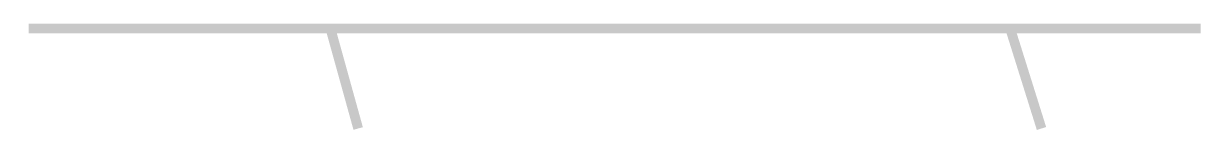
# Model space of a CAD drawing. Extents: x 0 to 12.1, y -0.1 to 1.
import ezdxf

# ---------------------------------------------------------------- set-up
doc = ezdxf.new("R2010")
doc.units = 0
doc.header["$MEASUREMENT"] = 0
doc.layers.get('0').update_dxf_attribs({"linetype": 'CONTINUOUS'})

msp = doc.modelspace()

# ---------------------------------------------------------------- linework, layer by layer
at = {"const_width": 0.1}
for points in [[(12.039, 1), (0.004, 1)], [(3.104, 1), (3.389, -0.025)], [(10.084, 1), (10.406, -0.025)]]:
    msp.add_lwpolyline(points, dxfattribs=at)

doc.saveas('drawing.dxf')
